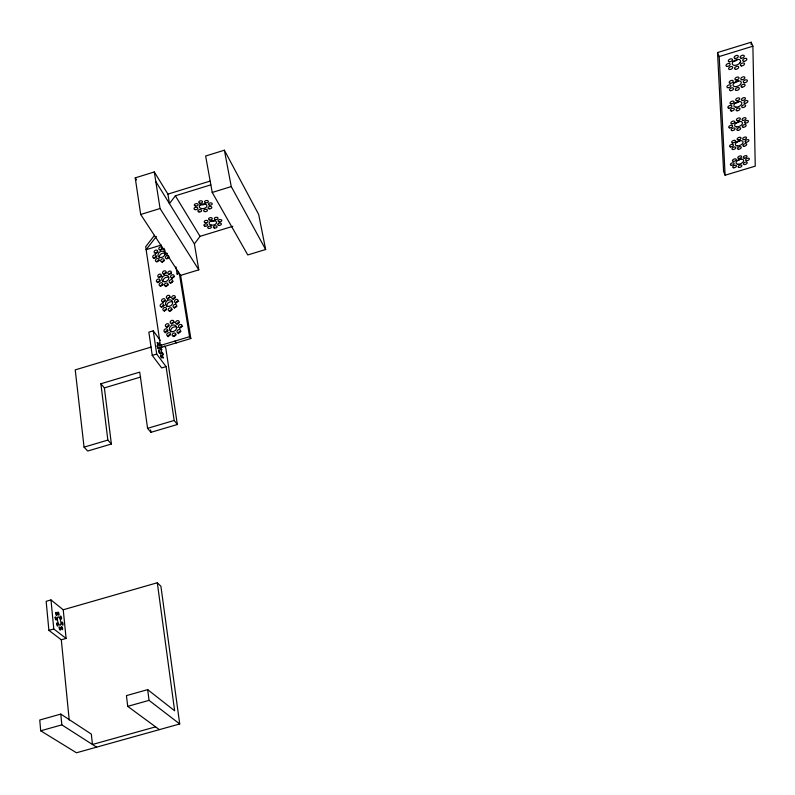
<?xml version="1.0" encoding="UTF-8"?>
<svg xmlns="http://www.w3.org/2000/svg" width="795" height="795" viewBox="0 0 795 795"><rect width="100%" height="100%" fill="white"/><g stroke="black" fill="none" stroke-linecap="round" stroke-linejoin="round"><path stroke-width="1.19" d="M210.804 184.857L175.377 195.799L169.454 203.609L167.914 194.119L154.3 171.958L135.23 177.871L140.695 214.491L180.614 275.368L198.8 269.843L194.397 243.916L200.032 236.344L232.836 226.307M175.963 266.921L177.116 274.106L178.547 272.218M154.478 235.34L145.694 246.718L160.431 345.447L161.773 347.266L190.83 338.541L180.614 275.368M156.396 236.423L146.131 249.69L161.385 245.019M224.379 150.205L205.637 156.019L212.225 192.45L247.772 254.947L265.649 249.511L258.693 214.501L224.379 150.205L231.266 186.577L265.649 249.511M167.914 194.119L209.989 181.131M140.695 214.491L160.063 208.519L198.8 269.843M212.225 192.45L231.266 186.577M717.527 52.559L751.166 42.224L752.895 46.199L755.25 166.155L725.1 175.218L723.599 171.462L717.527 52.559L719.197 56.544L725.1 175.218M719.197 56.544L752.895 46.199M177.116 274.106L179.342 273.43L189.548 336.692L190.83 338.541M160.222 340.34L153.276 330.829L148.854 332.161L152.233 355.405L161.673 367.936L166.076 366.624L174.165 420.466L177.355 424.51L150.901 432.331L147.572 428.336L139.731 372.13L100.885 383.756L107.862 440.092L111.389 444.017L87.718 451.023L84.061 447.138L75.227 369.884L151.139 347.077M160.431 345.447L189.548 336.692M152.233 355.405L156.695 354.063L166.076 366.624M100.885 383.756L104.374 387.89L140.685 377.029M84.061 447.138L107.862 440.092M147.572 428.336L174.165 420.466M61.304 639.806L66.104 638.435L63.232 609.775L50.979 599.927L46.15 601.318L48.902 630.375L61.304 639.806L69.215 720.012M63.232 609.775L157.311 582.765L160.908 586.253L179.71 723.967L76.459 752.776L40.704 730.794L39.75 720.012L60.798 714.089L91.336 734.103L92.439 744.488L155.591 726.849M48.902 630.375L53.782 628.974L66.104 638.435M157.311 582.765L174.642 710.809L147.681 689.643L126.435 695.625L127.707 706.357L159.378 729.641M40.704 730.794L61.831 724.861L96.593 747.151M127.707 706.357L149.043 700.365L179.71 723.967M164.386 346.044L165.777 347.952L177.355 424.51M174.98 341.075L176.291 342.913M135.23 177.871L136.541 179.918M155.81 181.568L194.397 243.916M175.377 195.799L200.032 236.344M154.3 171.958L160.063 208.519M161.415 344.841L161.773 347.266M153.276 330.829L156.695 354.063M150.563 429.896L150.901 432.331M147.681 689.643L149.043 700.365M104.374 387.89L111.389 444.017M50.979 599.927L53.782 628.974M60.798 714.089L61.831 724.861M751.166 42.224L751.215 44.699M205.309 203.788A3.836 2.345 -8.6 0 1 199.952 204.534M214.978 220.394A3.766 2.266 -9 0 1 210.526 221.378M737.74 59.456A4.442 2.584 -25.4 0 1 732.732 61.424M738.446 80.822A4.353 2.494 -24.8 0 1 733.547 82.74M739.797 121.218A4.184 2.315 -23.9 0 1 735.067 123.036M739.141 101.392A4.263 2.405 -24.3 0 1 734.322 103.27M741.049 158.742A4.025 2.166 -23.1 0 1 736.488 160.481M740.433 140.317A4.104 2.236 -23.5 0 1 735.792 142.096M162.876 302.309A1.898 1.52 -32.6 0 1 165.758 300.719M156.863 261.764A1.868 1.471 -31.7 0 1 159.576 260.611M167.457 253.635A1.868 1.471 -31.1 0 1 166.9 253.108M157.718 282.712A1.888 1.491 -32.2 0 1 160.163 281.003M173.479 336.633A1.928 1.56 -33.4 0 1 175.983 334.874M175.765 303.432A1.908 1.53 -32.3 0 1 178.646 301.404M166.821 306.135A3.816 3.051 -32.5 0 1 168.58 302.597A3.816 3.051 -32.5 0 1 172.585 302.09M155.452 254.132A1.868 1.461 -31.5 0 1 157.877 252.045M165.28 332.886A1.928 1.55 -33.5 0 1 168.192 330.829M169.126 274.742A1.878 1.491 -31.6 0 1 171.571 273.033M163.85 274.484A1.878 1.491 -31.8 0 1 166.692 272.904M170.478 283.358A1.888 1.501 -31.8 0 1 172.932 281.639M161.455 307.337A1.908 1.52 -32.8 0 1 164.336 305.737M166.712 327.341A1.928 1.55 -33.3 0 1 168.739 325.562M171.521 323.953A1.918 1.55 -33 0 1 174.423 322.343M170.945 332.032A3.856 3.11 -33.2 0 1 172.465 327.649A3.856 3.11 -33.2 0 1 177.186 327.639M172.972 299.258A1.898 1.52 -32.2 0 1 175.447 297.529M174.353 308.043A1.908 1.53 -32.5 0 1 176.828 306.304M154.051 258.574A1.868 1.471 -31.6 0 1 156.873 257.014M164.227 311.103A1.908 1.53 -32.9 0 1 166.702 309.364M165.738 286.667A1.888 1.501 -32.1 0 1 168.192 284.948M159.129 277.783A1.878 1.491 -32 0 1 161.981 276.203M178.319 333.661A1.928 1.56 -33.1 0 1 180.813 331.465M159.537 258.117A3.736 2.942 -31.4 0 1 161.037 253.963A3.736 2.942 -31.4 0 1 165.608 253.883M163.025 281.51A3.776 2.991 -31.9 0 1 164.774 278.041A3.776 2.991 -31.9 0 1 168.729 277.525M171.869 278.816A1.888 1.501 -31.7 0 1 174.324 276.7M168.083 336.742A1.928 1.56 -33.6 0 1 170.577 334.546M162.101 262.012A1.868 1.471 -31.5 0 1 163.969 260.71M160.451 286.399A1.888 1.501 -32.2 0 1 163.303 284.809M166.791 258.733A1.868 1.471 -31.3 0 1 169.106 257.461M169.573 311.401A1.908 1.53 -32.7 0 1 172.048 309.662M167.646 299.387A1.898 1.52 -32.4 0 1 170.518 297.38M160.242 250.067A1.858 1.461 -31.2 0 1 162.548 248.795M177.027 323.833A1.928 1.55 -32.9 0 1 179.402 322.512M179.73 328.106A1.928 1.56 -32.9 0 1 182.641 326.477M165.141 250.167A1.868 1.471 -31.1 0 1 164.734 250.037M164.177 249.511A1.868 1.471 -31.1 0 1 164.177 248.328M163.114 357.959L162.18 355.633L163.114 357.959M163.204 354.719L162.279 352.394L163.204 354.719M160.56 355.206L161.494 357.76L160.56 355.206M160.809 347.395L161.733 349.939L160.809 347.395M159.576 353.209L158.642 350.863L159.576 353.209M159.835 345.398L158.901 343.072L159.835 345.398M157.162 345.815L158.086 348.379L157.162 345.815M157.271 342.585L158.195 345.149L157.271 342.585M164.784 254.917L164.327 255.702A3.746 2.942 -31.4 0 1 158.374 256.387A3.746 2.942 -31.4 0 1 161.345 251.28A3.746 2.942 -31.4 0 1 164.784 254.917M740.066 62.636L739.42 63.401A4.452 2.584 -25.3 0 1 732.523 64.504A4.452 2.584 -25.3 0 1 736.687 59.546A4.452 2.584 -25.3 0 1 740.066 62.636M158.861 348.608A3.826 0.884 72.8 0 0 161.266 354.063A3.826 0.884 72.8 0 0 160.441 348.528A3.826 0.884 72.8 0 0 158.861 348.608M59.208 627.653A1.63 0.557 75.8 0 0 60.191 630.107A1.63 0.557 75.8 0 0 60.231 627.831A1.63 0.557 75.8 0 0 59.208 627.653M61.304 627.265A1.62 0.557 75.8 0 0 62.288 629.71A1.62 0.557 75.8 0 0 62.328 627.434A1.62 0.557 75.8 0 0 61.304 627.265M61.742 622.733A1.62 0.557 75.7 0 0 62.716 625.178A1.62 0.557 75.7 0 0 62.765 622.922A1.62 0.557 75.7 0 0 61.742 622.733M55.62 613.064A1.62 0.557 75.6 0 0 56.614 615.529A1.62 0.557 75.6 0 0 56.664 613.263A1.62 0.557 75.6 0 0 55.62 613.064M57.737 612.726A1.62 0.557 75.6 0 0 58.721 615.181A1.62 0.557 75.6 0 0 58.77 612.935A1.62 0.557 75.6 0 0 57.737 612.726M56.654 623.638A1.63 0.566 75.7 0 0 57.647 626.112A1.63 0.566 75.7 0 0 57.697 623.827A1.63 0.566 75.7 0 0 56.654 623.638M55.163 617.586A1.63 0.566 75.6 0 0 56.157 620.05A1.63 0.566 75.6 0 0 56.207 617.775A1.63 0.566 75.6 0 0 55.163 617.586M60.261 616.741A1.61 0.547 75.6 0 0 61.245 619.186A1.61 0.547 75.6 0 0 61.285 616.93A1.61 0.547 75.6 0 0 60.261 616.741M57.349 618.709A4.323 1.481 75.7 0 0 59.973 625.258A4.323 1.481 75.7 0 0 60.092 619.206A4.323 1.481 75.7 0 0 57.349 618.709M214.392 228.036A1.878 1.123 -9.1 0 0 217.085 226.684A1.878 1.123 -9.1 0 0 214.193 226.098A1.878 1.123 -9.1 0 0 214.392 228.036M201.423 208.529A3.836 2.345 -8.7 0 0 206.899 205.736A3.836 2.345 -8.7 0 0 200.976 204.494A3.836 2.345 -8.7 0 0 201.423 208.529M209.602 219.887A1.898 1.143 -8.9 0 0 212.315 218.516A1.898 1.143 -8.9 0 0 209.393 217.919A1.898 1.143 -8.9 0 0 209.602 219.887M199.774 203.162A1.928 1.183 -8.6 0 0 202.526 201.751A1.928 1.183 -8.6 0 0 199.545 201.125A1.928 1.183 -8.6 0 0 199.774 203.162M215.336 219.549A1.888 1.143 -9.1 0 0 218.039 218.178A1.888 1.143 -9.1 0 0 215.137 217.582A1.888 1.143 -9.1 0 0 215.336 219.549M205.289 222.63A1.888 1.133 -8.8 0 0 207.992 221.258A1.888 1.133 -8.8 0 0 205.07 220.672A1.888 1.133 -8.8 0 0 205.289 222.63M208.707 228.384A1.878 1.123 -8.9 0 0 211.391 227.022A1.878 1.123 -8.9 0 0 208.499 226.446A1.878 1.123 -8.9 0 0 208.707 228.384M211.172 225.074A3.766 2.266 -9 0 0 216.568 222.352A3.766 2.266 -9 0 0 210.774 221.179A3.766 2.266 -9 0 0 211.172 225.074M218.695 225.323A1.878 1.123 -9.2 0 0 221.388 223.961A1.878 1.123 -9.2 0 0 218.496 223.375A1.878 1.123 -9.2 0 0 218.695 225.323M204.931 226.148A1.888 1.133 -8.8 0 0 207.624 224.786A1.888 1.133 -8.8 0 0 204.713 224.2A1.888 1.133 -8.8 0 0 204.931 226.148M219.092 221.805A1.888 1.133 -9.2 0 0 221.795 220.444A1.888 1.133 -9.2 0 0 218.903 219.847A1.888 1.133 -9.2 0 0 219.092 221.805M195.063 209.612A1.918 1.173 -8.4 0 0 197.796 208.211A1.918 1.173 -8.4 0 0 194.825 207.594A1.918 1.173 -8.4 0 0 195.063 209.612M209.085 208.807A1.908 1.163 -8.9 0 0 211.828 207.416A1.908 1.163 -8.9 0 0 208.876 206.799A1.908 1.163 -8.9 0 0 209.085 208.807M204.732 211.599A1.908 1.163 -8.7 0 0 207.455 210.208A1.908 1.163 -8.7 0 0 204.514 209.592A1.908 1.163 -8.7 0 0 204.732 211.599M195.401 205.975A1.928 1.173 -8.4 0 0 198.144 204.573A1.928 1.173 -8.4 0 0 195.163 203.947A1.928 1.173 -8.4 0 0 195.401 205.975M209.463 205.18A1.918 1.173 -8.9 0 0 212.215 203.778A1.918 1.173 -8.9 0 0 209.254 203.162A1.918 1.173 -8.9 0 0 209.463 205.18M198.939 211.927A1.908 1.163 -8.6 0 0 201.662 210.536A1.908 1.163 -8.6 0 0 198.71 209.93A1.908 1.163 -8.6 0 0 198.939 211.927M205.617 202.834A1.928 1.183 -8.8 0 0 208.36 201.423A1.928 1.183 -8.8 0 0 205.398 200.797A1.928 1.183 -8.8 0 0 205.617 202.834M735.176 86.655A4.363 2.484 -24.8 0 0 741.248 82.521A4.363 2.484 -24.8 0 0 735.037 82.104A4.363 2.484 -24.8 0 0 735.176 86.655M743.653 139.612A2.067 1.123 -23.6 0 0 746.535 137.714A2.067 1.123 -23.6 0 0 743.593 137.565A2.067 1.123 -23.6 0 0 743.653 139.612M732.95 149.54A2.047 1.113 -23.2 0 0 735.802 147.651A2.047 1.113 -23.2 0 0 732.871 147.522A2.047 1.113 -23.2 0 0 732.95 149.54M736.647 126.872A4.184 2.315 -23.8 0 0 742.49 122.977A4.184 2.315 -23.8 0 0 736.518 122.659A4.184 2.315 -23.8 0 0 736.647 126.872M732.175 130.628A2.087 1.153 -23.6 0 0 735.077 128.691A2.087 1.153 -23.6 0 0 732.096 128.532A2.087 1.153 -23.6 0 0 732.175 130.628M738.008 164.247A4.025 2.156 -23.1 0 0 743.653 160.57A4.025 2.156 -23.1 0 0 737.889 160.322A4.025 2.156 -23.1 0 0 738.008 164.247M731.897 123.772A2.097 1.163 -23.8 0 0 734.819 121.824A2.097 1.163 -23.8 0 0 731.817 121.655A2.097 1.163 -23.8 0 0 731.897 123.772M729.731 127.906A2.087 1.153 -23.7 0 0 732.642 125.968A2.087 1.153 -23.7 0 0 729.641 125.809A2.087 1.153 -23.7 0 0 729.731 127.906M737.432 120.651A2.107 1.163 -24 0 0 740.364 118.684A2.107 1.163 -24 0 0 737.363 118.525A2.107 1.163 -24 0 0 737.432 120.651M737.77 130.36A2.087 1.143 -23.7 0 0 740.682 128.422A2.087 1.143 -23.7 0 0 737.7 128.273A2.087 1.143 -23.7 0 0 737.77 130.36M746.018 142.255A2.057 1.113 -23.6 0 0 748.89 140.357A2.057 1.113 -23.6 0 0 745.968 140.218A2.057 1.113 -23.6 0 0 746.018 142.255M743.852 146.25A2.047 1.113 -23.5 0 0 746.714 144.362A2.047 1.113 -23.5 0 0 743.792 144.223A2.047 1.113 -23.5 0 0 743.852 146.25M743.067 120.393A2.107 1.163 -24 0 0 746.008 118.425A2.107 1.163 -24 0 0 743.007 118.266A2.107 1.163 -24 0 0 743.067 120.393M743.275 127.27A2.087 1.153 -23.9 0 0 746.197 125.322A2.087 1.153 -23.9 0 0 743.216 125.163A2.087 1.153 -23.9 0 0 743.275 127.27M745.481 123.136A2.097 1.153 -24 0 0 748.413 121.188A2.097 1.153 -24 0 0 745.422 121.029A2.097 1.153 -24 0 0 745.481 123.136M744.408 164.555A2.007 1.073 -23.1 0 0 747.221 162.727A2.007 1.073 -23.1 0 0 744.349 162.597A2.007 1.073 -23.1 0 0 744.408 164.555M735.922 107.136A4.273 2.395 -24.3 0 0 741.884 103.131A4.273 2.395 -24.3 0 0 735.792 102.764A4.273 2.395 -24.3 0 0 735.922 107.136M736.717 100.687A2.147 1.212 -24.4 0 0 739.708 98.66A2.147 1.212 -24.4 0 0 736.647 98.481A2.147 1.212 -24.4 0 0 736.717 100.687M743.742 61.324A2.226 1.292 -25.5 0 0 746.843 59.188A2.226 1.292 -25.5 0 0 743.683 58.959A2.226 1.292 -25.5 0 0 743.742 61.324M730.555 146.926A2.047 1.113 -23.3 0 0 733.407 145.038A2.047 1.113 -23.3 0 0 730.466 144.899A2.047 1.113 -23.3 0 0 730.555 146.926M731.34 165.271A2.007 1.083 -22.9 0 0 734.153 163.432A2.007 1.083 -22.9 0 0 731.261 163.313A2.007 1.083 -22.9 0 0 731.34 165.271M744.339 82.72A2.186 1.242 -25 0 0 747.389 80.643A2.186 1.242 -25 0 0 744.289 80.434A2.186 1.242 -25 0 0 744.339 82.72M730.237 83.266A2.186 1.252 -24.7 0 0 733.268 81.189A2.186 1.252 -24.7 0 0 730.148 80.991A2.186 1.252 -24.7 0 0 730.237 83.266M741.417 65.915A2.216 1.282 -25.3 0 0 744.508 63.789A2.216 1.282 -25.3 0 0 741.347 63.56A2.216 1.282 -25.3 0 0 741.417 65.915M731.37 111.012A2.127 1.192 -24.1 0 0 734.332 109.024A2.127 1.192 -24.1 0 0 731.291 108.845A2.127 1.192 -24.1 0 0 731.37 111.012M739.092 167.477A2.007 1.073 -23 0 0 741.904 165.658A2.007 1.073 -23 0 0 739.032 165.529A2.007 1.073 -23 0 0 739.092 167.477M746.535 160.699A2.017 1.083 -23.2 0 0 749.367 158.851A2.017 1.083 -23.2 0 0 746.485 158.732A2.017 1.083 -23.2 0 0 746.535 160.699M731.082 103.907A2.137 1.202 -24.2 0 0 734.053 101.889A2.137 1.202 -24.2 0 0 730.993 101.7A2.137 1.202 -24.2 0 0 731.082 103.907M744.925 103.31A2.137 1.202 -24.5 0 0 747.906 101.293A2.137 1.202 -24.5 0 0 744.865 101.114A2.137 1.202 -24.5 0 0 744.925 103.31M742.679 107.573A2.127 1.192 -24.3 0 0 745.65 105.576A2.127 1.192 -24.3 0 0 742.619 105.397A2.127 1.192 -24.3 0 0 742.679 107.573M729.363 61.831A2.226 1.302 -25.2 0 0 732.453 59.685A2.226 1.302 -25.2 0 0 729.263 59.466A2.226 1.302 -25.2 0 0 729.363 61.831M727.077 66.432A2.216 1.292 -25.1 0 0 730.158 64.296A2.216 1.292 -25.1 0 0 726.978 64.077A2.216 1.292 -25.1 0 0 727.077 66.432M728.876 108.18A2.127 1.202 -24.1 0 0 731.847 106.182A2.127 1.202 -24.1 0 0 728.786 106.003A2.127 1.202 -24.1 0 0 728.876 108.18M735.981 79.957A2.186 1.252 -24.9 0 0 739.022 77.87A2.186 1.252 -24.9 0 0 735.902 77.662A2.186 1.252 -24.9 0 0 735.981 79.957M735.594 69.294A2.216 1.282 -25.1 0 0 738.674 67.168A2.216 1.282 -25.1 0 0 735.524 66.949A2.216 1.282 -25.1 0 0 735.594 69.294M736.349 90.421A2.166 1.232 -24.6 0 0 739.37 88.364A2.166 1.232 -24.6 0 0 736.279 88.165A2.166 1.232 -24.6 0 0 736.349 90.421M730.535 90.66A2.166 1.232 -24.5 0 0 733.556 88.603A2.166 1.232 -24.5 0 0 730.456 88.404A2.166 1.232 -24.5 0 0 730.535 90.66M742.063 87.142A2.176 1.232 -24.8 0 0 745.084 85.075A2.176 1.232 -24.8 0 0 741.993 84.876A2.176 1.232 -24.8 0 0 742.063 87.142M733.437 161.395A2.017 1.083 -23 0 0 736.259 159.556A2.017 1.083 -23 0 0 733.358 159.427A2.017 1.083 -23 0 0 733.437 161.395M738.446 149.251A2.047 1.103 -23.3 0 0 741.298 147.373A2.047 1.103 -23.3 0 0 738.376 147.234A2.047 1.103 -23.3 0 0 738.446 149.251M733.696 167.775A2.007 1.073 -22.9 0 0 736.498 165.946A2.007 1.073 -22.9 0 0 733.626 165.827A2.007 1.073 -22.9 0 0 733.696 167.775M729.671 69.513A2.216 1.282 -25 0 0 732.742 67.386A2.216 1.282 -25 0 0 729.581 67.168A2.216 1.282 -25 0 0 729.671 69.513M742.46 100.438A2.147 1.202 -24.5 0 0 745.452 98.421A2.147 1.202 -24.5 0 0 742.401 98.232A2.147 1.202 -24.5 0 0 742.46 100.438M744.209 158.155A2.027 1.083 -23.2 0 0 747.042 156.307A2.027 1.083 -23.2 0 0 744.16 156.178A2.027 1.083 -23.2 0 0 744.209 158.155M737.074 110.763A2.127 1.192 -24.2 0 0 740.036 108.766A2.127 1.192 -24.2 0 0 737.005 108.597A2.127 1.192 -24.2 0 0 737.074 110.763M738.774 158.444A2.027 1.083 -23.1 0 0 741.606 156.595A2.027 1.083 -23.1 0 0 738.704 156.466A2.027 1.083 -23.1 0 0 738.774 158.444M732.682 142.931A2.057 1.123 -23.4 0 0 735.554 141.033A2.057 1.123 -23.4 0 0 732.602 140.884A2.057 1.123 -23.4 0 0 732.682 142.931M737.343 145.892A4.104 2.236 -23.4 0 0 743.087 142.116A4.104 2.236 -23.4 0 0 737.213 141.828A4.104 2.236 -23.4 0 0 737.343 145.892M727.991 87.708A2.176 1.242 -24.6 0 0 731.012 85.641A2.176 1.242 -24.6 0 0 727.902 85.443A2.176 1.242 -24.6 0 0 727.991 87.708M741.834 79.729A2.186 1.252 -25 0 0 744.885 77.642A2.186 1.252 -25 0 0 741.775 77.433A2.186 1.252 -25 0 0 741.834 79.729M738.108 139.89A2.067 1.123 -23.5 0 0 741 137.982A2.067 1.123 -23.5 0 0 738.048 137.843A2.067 1.123 -23.5 0 0 738.108 139.89M735.216 58.413A2.236 1.302 -25.4 0 0 738.317 56.266A2.236 1.302 -25.4 0 0 735.136 56.028A2.236 1.302 -25.4 0 0 735.216 58.413M741.179 58.214A2.236 1.302 -25.5 0 0 744.289 56.057A2.236 1.302 -25.5 0 0 741.119 55.829A2.236 1.302 -25.5 0 0 741.179 58.214M163.114 301.941A1.908 1.52 -32.6 0 0 165.012 299.377A1.908 1.52 -32.6 0 0 161.922 299.586A1.908 1.52 -32.6 0 0 163.114 301.941M164.466 310.756A1.918 1.53 -32.8 0 0 166.374 308.172A1.918 1.53 -32.8 0 0 163.263 308.38A1.918 1.53 -32.8 0 0 164.466 310.756M167.894 298.582A1.908 1.52 -32.4 0 0 169.792 296.028A1.908 1.52 -32.4 0 0 166.692 296.237A1.908 1.52 -32.4 0 0 167.894 298.582M166.92 258.653A1.878 1.481 -31.3 0 0 168.779 256.159A1.878 1.481 -31.3 0 0 165.728 256.387A1.878 1.481 -31.3 0 0 166.92 258.653M169.375 274.285A1.888 1.491 -31.6 0 0 171.253 271.761A1.888 1.491 -31.6 0 0 168.182 271.989A1.888 1.491 -31.6 0 0 169.375 274.285M156.963 261.694A1.878 1.471 -31.6 0 0 158.831 259.2A1.878 1.471 -31.6 0 0 155.79 259.418A1.878 1.471 -31.6 0 0 156.963 261.694M166.96 327.033A1.928 1.55 -33.3 0 0 168.868 324.43A1.928 1.55 -33.3 0 0 165.738 324.628A1.928 1.55 -33.3 0 0 166.96 327.033M157.937 282.285A1.888 1.501 -32.2 0 0 159.825 279.751A1.888 1.501 -32.2 0 0 156.754 279.969A1.888 1.501 -32.2 0 0 157.937 282.285M173.757 336.355A1.938 1.57 -33.4 0 0 175.675 333.731A1.938 1.57 -33.4 0 0 172.525 333.93A1.938 1.57 -33.4 0 0 173.757 336.355M176.033 302.627A1.908 1.53 -32.2 0 0 177.931 300.063A1.908 1.53 -32.2 0 0 174.82 300.272A1.908 1.53 -32.2 0 0 176.033 302.627M168.639 306.453A3.816 3.061 -32.5 0 0 172.426 301.305A3.816 3.061 -32.5 0 0 166.215 301.732A3.816 3.061 -32.5 0 0 168.639 306.453M155.661 253.217A1.868 1.461 -31.4 0 0 157.529 250.733A1.868 1.461 -31.4 0 0 154.498 250.972A1.868 1.461 -31.4 0 0 155.661 253.217M165.529 332.161A1.928 1.56 -33.5 0 0 167.447 329.547A1.928 1.56 -33.5 0 0 164.307 329.746A1.928 1.56 -33.5 0 0 165.529 332.161M164.804 281.738A3.776 3.001 -31.9 0 0 168.57 276.68A3.776 3.001 -31.9 0 0 162.418 277.127A3.776 3.001 -31.9 0 0 164.804 281.738M154.25 258.077A1.868 1.471 -31.6 0 0 156.118 255.583A1.868 1.471 -31.6 0 0 153.087 255.811A1.868 1.471 -31.6 0 0 154.25 258.077M164.088 274.027A1.888 1.491 -31.8 0 0 165.966 271.512A1.888 1.491 -31.8 0 0 162.895 271.731A1.888 1.491 -31.8 0 0 164.088 274.027M169.832 311.054A1.918 1.54 -32.7 0 0 171.73 308.47A1.918 1.54 -32.7 0 0 168.62 308.679A1.918 1.54 -32.7 0 0 169.832 311.054M170.736 282.921A1.898 1.501 -31.8 0 0 172.614 280.387A1.898 1.501 -31.8 0 0 169.534 280.605A1.898 1.501 -31.8 0 0 170.736 282.921M162.21 261.933A1.878 1.481 -31.5 0 0 164.078 259.438A1.878 1.481 -31.5 0 0 161.027 259.667A1.878 1.481 -31.5 0 0 162.21 261.933M161.693 306.969A1.908 1.53 -32.8 0 0 163.591 304.396A1.908 1.53 -32.8 0 0 160.491 304.614A1.908 1.53 -32.8 0 0 161.693 306.969M171.78 323.635A1.928 1.55 -33 0 0 173.698 321.041A1.928 1.55 -33 0 0 170.567 321.24A1.928 1.55 -33 0 0 171.78 323.635M172.545 331.664A3.866 3.12 -33.2 0 0 176.371 326.427A3.866 3.12 -33.2 0 0 170.09 326.844A3.866 3.12 -33.2 0 0 172.545 331.664M173.24 298.87A1.908 1.52 -32.2 0 0 175.139 296.306A1.908 1.52 -32.2 0 0 172.028 296.525A1.908 1.52 -32.2 0 0 173.24 298.87M168.331 336.027A1.938 1.56 -33.5 0 0 170.259 333.413A1.938 1.56 -33.5 0 0 167.109 333.612A1.938 1.56 -33.5 0 0 168.331 336.027M172.137 277.962A1.888 1.501 -31.6 0 0 174.016 275.438A1.888 1.501 -31.6 0 0 170.935 275.656A1.888 1.501 -31.6 0 0 172.137 277.962M174.632 307.685A1.918 1.53 -32.4 0 0 176.53 305.101A1.918 1.53 -32.4 0 0 173.409 305.31A1.918 1.53 -32.4 0 0 174.632 307.685M159.358 277.336A1.888 1.491 -32 0 0 161.236 274.812A1.888 1.491 -32 0 0 158.165 275.03A1.888 1.491 -32 0 0 159.358 277.336M165.986 286.25A1.898 1.51 -32.1 0 0 167.864 283.706A1.898 1.51 -32.1 0 0 164.784 283.924A1.898 1.51 -32.1 0 0 165.986 286.25M178.607 332.946A1.938 1.56 -33.1 0 0 180.515 330.322A1.938 1.56 -33.1 0 0 177.364 330.521A1.938 1.56 -33.1 0 0 178.607 332.946M180.018 327.798A1.928 1.56 -32.9 0 0 181.926 325.185A1.928 1.56 -32.9 0 0 178.786 325.394A1.928 1.56 -32.9 0 0 180.018 327.798M177.186 323.953A1.928 1.55 -32.9 0 0 179.094 321.349A1.928 1.55 -32.9 0 0 175.963 321.548A1.928 1.55 -32.9 0 0 177.186 323.953M160.352 249.958A1.868 1.461 -31.2 0 0 162.21 247.474A1.868 1.461 -31.2 0 0 159.179 247.712A1.868 1.461 -31.2 0 0 160.352 249.958M160.679 285.981A1.898 1.501 -32.2 0 0 162.568 283.437A1.898 1.501 -32.2 0 0 159.487 283.656A1.898 1.501 -32.2 0 0 160.679 285.981"/></g></svg>
